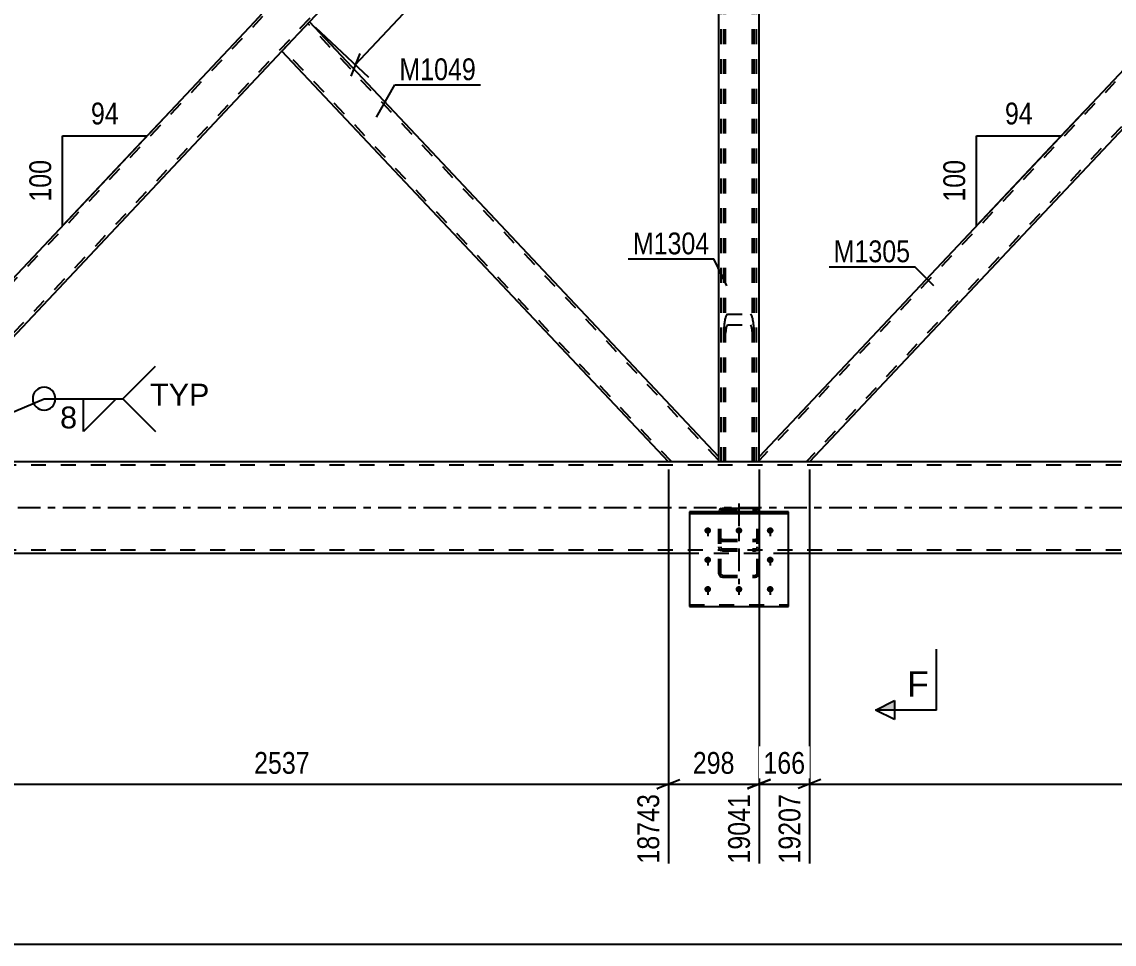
# Model space of a CAD drawing. Header units: millimetres. Extents: x -174 to 1015, y -641 to 200.
# Drawn here: x 566.7 to 710.2, y -184.9 to -63.8 of the extents above; entities that cross this region are included whole.
import ezdxf

# ---------------------------------------------------------------- set-up
doc = ezdxf.new("R2010")
doc.units = ezdxf.units.MM
doc.linetypes.add('DXK_LINE_DOT2', pattern=[3.9198, 1.9599, -1.9599])
doc.linetypes.add('DXK_LINE_DOT3', pattern=[5.9187, 2.979, -0.9799, 0.9799, -0.9799])
doc.styles.add('Arial', font='ARIAL.TTF', dxfattribs={"height": 0.2})
doc.styles.add('Arial Narrow', font='ARIALN.TTF', dxfattribs={"height": 0.2})

# ---------------------------------------------------------------- blocks, each defined once
blk = doc.blocks.new('Part-814735029-5336 - 5257')
at = {"color": 7, "linetype": 'DXK_LINE_DOT2'}
for p, q in [((863.9, -121.6), (50.38, -121.6)), ((863.9, -122), (-67.1, -122)), ((863.9, -133.2), (-67.1, -133.2)), ((667.4, -133.6), (654.4, -133.6))]:
    blk.add_line(p, q, dxfattribs=at)
at = {"color": 2, "linetype": 'Continuous'}
for p, q in [((863.9, -121.6), (58.5, -121.6)), ((654.4, -133.6), (487.4, -133.6)), ((863.9, -133.6), (667.4, -133.6))]:
    blk.add_line(p, q, dxfattribs=at)
at = {"color": 7, "linetype": 'DXK_LINE_DOT3'}
blk.add_line((-67.1, -127.6), (863.9, -127.6), dxfattribs=at)
blk = doc.blocks.new('Bolt-814735029-5272 - 5257')
at = {"linetype": 'Continuous'}
for points in [[(656.8, -130.19), (656.89, -130.2), (656.98, -130.23), (657.06, -130.27), (657.13, -130.33), (657.18, -130.4), (657.22, -130.48), (657.24, -130.56), (657.24, -130.65), (657.22, -130.73), (657.18, -130.81), (657.13, -130.88), (657.06, -130.94), (656.98, -130.98), (656.89, -131.01), (656.8, -131.02), (656.71, -131.01), (656.62, -130.98), (656.54, -130.94), (656.47, -130.88), (656.42, -130.81), (656.38, -130.73), (656.36, -130.65), (656.36, -130.56), (656.38, -130.48), (656.42, -130.4), (656.47, -130.33), (656.54, -130.27), (656.62, -130.23), (656.71, -130.2)], [(660.9, -130.19), (660.99, -130.2), (661.08, -130.23), (661.16, -130.27), (661.23, -130.33), (661.28, -130.4), (661.32, -130.48), (661.34, -130.56), (661.34, -130.65), (661.32, -130.73), (661.28, -130.81), (661.23, -130.88), (661.16, -130.94), (661.08, -130.98), (660.99, -131.01), (660.9, -131.02), (660.81, -131.01), (660.72, -130.98), (660.64, -130.94), (660.57, -130.88), (660.52, -130.81), (660.48, -130.73), (660.46, -130.65), (660.46, -130.56), (660.48, -130.48), (660.52, -130.4), (660.57, -130.33), (660.64, -130.27), (660.72, -130.23), (660.81, -130.2)], [(665, -130.19), (665.09, -130.2), (665.18, -130.23), (665.26, -130.27), (665.33, -130.33), (665.38, -130.4), (665.42, -130.48), (665.44, -130.56), (665.44, -130.65), (665.42, -130.73), (665.38, -130.81), (665.33, -130.88), (665.26, -130.94), (665.18, -130.98), (665.09, -131.01), (665, -131.02), (664.91, -131.01), (664.82, -130.98), (664.74, -130.94), (664.67, -130.88), (664.62, -130.81), (664.58, -130.73), (664.56, -130.65), (664.56, -130.56), (664.58, -130.48), (664.62, -130.4), (664.67, -130.33), (664.74, -130.27), (664.82, -130.23), (664.91, -130.2)], [(656.8, -134.05), (656.89, -134.06), (656.98, -134.08), (657.06, -134.13), (657.13, -134.18), (657.18, -134.25), (657.22, -134.33), (657.24, -134.42), (657.24, -134.5), (657.22, -134.59), (657.18, -134.67), (657.13, -134.74), (657.06, -134.79), (656.98, -134.84), (656.89, -134.86), (656.8, -134.87), (656.71, -134.86), (656.62, -134.84), (656.54, -134.79), (656.47, -134.74), (656.42, -134.67), (656.38, -134.59), (656.36, -134.5), (656.36, -134.42), (656.38, -134.33), (656.42, -134.25), (656.47, -134.18), (656.54, -134.13), (656.62, -134.08), (656.71, -134.06)], [(665, -134.05), (665.09, -134.06), (665.18, -134.08), (665.26, -134.13), (665.33, -134.18), (665.38, -134.25), (665.42, -134.33), (665.44, -134.42), (665.44, -134.5), (665.42, -134.59), (665.38, -134.67), (665.33, -134.74), (665.26, -134.79), (665.18, -134.84), (665.09, -134.86), (665, -134.87), (664.91, -134.86), (664.82, -134.84), (664.74, -134.79), (664.67, -134.74), (664.62, -134.67), (664.58, -134.59), (664.56, -134.5), (664.56, -134.42), (664.58, -134.33), (664.62, -134.25), (664.67, -134.18), (664.74, -134.13), (664.82, -134.08), (664.91, -134.06)], [(656.8, -137.9), (656.89, -137.91), (656.98, -137.93), (657.06, -137.98), (657.13, -138.04), (657.18, -138.11), (657.22, -138.18), (657.24, -138.27), (657.24, -138.36), (657.22, -138.44), (657.18, -138.52), (657.13, -138.59), (657.06, -138.65), (656.98, -138.69), (656.89, -138.72), (656.8, -138.73), (656.71, -138.72), (656.62, -138.69), (656.54, -138.65), (656.47, -138.59), (656.42, -138.52), (656.38, -138.44), (656.36, -138.36), (656.36, -138.27), (656.38, -138.18), (656.42, -138.11), (656.47, -138.04), (656.54, -137.98), (656.62, -137.93), (656.71, -137.91)], [(660.9, -137.9), (660.99, -137.91), (661.08, -137.93), (661.16, -137.98), (661.23, -138.04), (661.28, -138.11), (661.32, -138.18), (661.34, -138.27), (661.34, -138.36), (661.32, -138.44), (661.28, -138.52), (661.23, -138.59), (661.16, -138.65), (661.08, -138.69), (660.99, -138.72), (660.9, -138.73), (660.81, -138.72), (660.72, -138.69), (660.64, -138.65), (660.57, -138.59), (660.52, -138.52), (660.48, -138.44), (660.46, -138.36), (660.46, -138.27), (660.48, -138.18), (660.52, -138.11), (660.57, -138.04), (660.64, -137.98), (660.72, -137.93), (660.81, -137.91)], [(665, -137.9), (665.09, -137.91), (665.18, -137.93), (665.26, -137.98), (665.33, -138.04), (665.38, -138.11), (665.42, -138.18), (665.44, -138.27), (665.44, -138.36), (665.42, -138.44), (665.38, -138.52), (665.33, -138.59), (665.26, -138.65), (665.18, -138.69), (665.09, -138.72), (665, -138.73), (664.91, -138.72), (664.82, -138.69), (664.74, -138.65), (664.67, -138.59), (664.62, -138.52), (664.58, -138.44), (664.56, -138.36), (664.56, -138.27), (664.58, -138.18), (664.62, -138.11), (664.67, -138.04), (664.74, -137.98), (664.82, -137.93), (664.91, -137.91)]]:
    blk.add_hatch(color=1, dxfattribs=at).paths.add_polyline_path(points)
at = {"color": 1, "linetype": 'Continuous'}
for p, q in [((656.8, -130.21), (656.8, -131.35)), ((660.9, -130.21), (660.9, -131.35)), ((665, -130.21), (665, -131.35)), ((656.8, -134.06), (656.8, -135.2)), ((665, -134.06), (665, -135.2)), ((656.8, -137.92), (656.8, -139.05)), ((660.9, -137.92), (660.9, -139.05)), ((665, -137.92), (665, -139.05))]:
    blk.add_line(p, q, dxfattribs=at)
blk = doc.blocks.new('Part-814735029-5389 - 5257')
at = {"color": 2, "linetype": 'Continuous'}
for p, q in [((604.52, -63.8), (600.9, -67.65)), ((658.26, -120.94), (604.52, -63.8)), ((651.63, -121.6), (600.9, -67.65)), ((658.26, -121.6), (658.26, -120.94))]:
    blk.add_line(p, q, dxfattribs=at)
at = {"color": 7, "linetype": 'DXK_LINE_DOT2'}
for p, q in [((658.26, -121.41), (604.3, -64.03)), ((601.12, -67.42), (601.14, -67.4)), ((652.07, -121.6), (601.12, -67.42)), ((658.26, -121.6), (651.63, -121.6))]:
    blk.add_line(p, q, dxfattribs=at)
blk = doc.blocks.new('Part-814735029-5416 - 5257')
at = {"color": 7, "linetype": 'DXK_LINE_DOT3'}
blk.add_line((660.9, -127.05), (660.9, -137.66), dxfattribs=at)
at = {"color": 7, "linetype": 'DXK_LINE_DOT2'}
for p, q in [((658.26, -128.17), (658.27, -128.13)), ((658.26, -136.27), (658.26, -128.17)), ((658.52, -128.07), (658.5, -128.17)), ((658.5, -136.27), (658.5, -128.17)), ((658.57, -127.99), (658.52, -128.07)), ((658.65, -127.93), (658.57, -127.99)), ((658.74, -127.91), (658.65, -127.93)), ((658.74, -127.91), (663.06, -127.91)), ((663.15, -127.93), (663.06, -127.91)), ((663.23, -127.99), (663.15, -127.93)), ((663.28, -128.07), (663.23, -127.99)), ((663.3, -128.17), (663.28, -128.07)), ((663.3, -136.27), (663.3, -128.17)), ((663.53, -128.13), (663.54, -128.17)), ((663.54, -136.27), (663.54, -128.17)), ((658.4, -131.89), (658.3, -132.04)), ((658.56, -131.79), (658.4, -131.89)), ((658.74, -131.76), (658.56, -131.79)), ((658.74, -131.76), (663.06, -131.76)), ((663.24, -131.79), (663.06, -131.76)), ((663.4, -131.89), (663.24, -131.79)), ((663.5, -132.04), (663.4, -131.89)), ((658.3, -132.04), (658.26, -132.21)), ((658.3, -132.96), (658.26, -132.76)), ((658.5, -132.21), (658.52, -132.12)), ((658.5, -132.76), (658.52, -132.86)), ((658.52, -132.12), (658.57, -132.05)), ((658.52, -132.86), (658.57, -132.94)), ((658.74, -133.27), (658.56, -133.24)), ((658.57, -132.05), (658.65, -132)), ((658.57, -132.94), (658.65, -133)), ((658.65, -132), (658.74, -131.99)), ((658.65, -133), (658.74, -133.02)), ((658.74, -131.99), (663.06, -131.99)), ((658.74, -133.02), (663.06, -133.02)), ((658.74, -133.27), (663.06, -133.27)), ((663.06, -131.99), (663.15, -132)), ((663.06, -133.02), (663.15, -133)), ((663.24, -133.24), (663.06, -133.27)), ((663.15, -132), (663.23, -132.05)), ((663.15, -133), (663.23, -132.94)), ((663.23, -132.05), (663.28, -132.12)), ((663.23, -132.94), (663.28, -132.86)), ((663.28, -132.12), (663.3, -132.21)), ((663.28, -132.86), (663.3, -132.76)), ((663.54, -132.21), (663.5, -132.04)), ((663.54, -132.76), (663.5, -132.96)), ((658.26, -136.27), (658.3, -136.44)), ((658.3, -136.44), (658.4, -136.59)), ((658.4, -136.59), (658.56, -136.69)), ((658.52, -136.36), (658.5, -136.27)), ((658.57, -136.43), (658.52, -136.36)), ((658.56, -136.69), (658.74, -136.72)), ((658.65, -136.48), (658.57, -136.43)), ((658.74, -136.5), (658.65, -136.48)), ((658.74, -136.5), (663.06, -136.5)), ((658.74, -136.72), (663.06, -136.72)), ((663.15, -136.48), (663.06, -136.5)), ((663.06, -136.72), (663.24, -136.69)), ((663.23, -136.43), (663.15, -136.48)), ((663.28, -136.36), (663.23, -136.43)), ((663.24, -136.69), (663.4, -136.59)), ((663.3, -136.27), (663.28, -136.36)), ((663.4, -136.59), (663.5, -136.44)), ((663.5, -136.44), (663.54, -136.27))]:
    blk.add_line(p, q, dxfattribs=at)
at = {"color": 2, "linetype": 'Continuous'}
for p, q in [((658.27, -128.13), (658.3, -127.97)), ((658.56, -127.69), (658.74, -127.66)), ((658.74, -127.66), (663.06, -127.66)), ((663.06, -127.66), (663.24, -127.69)), ((663.5, -127.97), (663.53, -128.13))]:
    blk.add_line(p, q, dxfattribs=at)
for centre, start, end in [((658.76, -128.15), 114.32, 159.2417), ((663.04, -128.15), 20.7583, 65.68)]:
    blk.add_arc(centre, 0.496, start, end, dxfattribs=at)
at = {"color": 7, "linetype": 'DXK_LINE_DOT2'}
for centre, start, end in [((658.76, -132.78), 200.7583, 245.68), ((663.04, -132.78), 294.32, 339.2417)]:
    blk.add_arc(centre, 0.496, start, end, dxfattribs=at)
blk = doc.blocks.new('Part-814735029-5439 - 5257')
at = {"color": 7, "linetype": 'DXK_LINE_DOT2'}
for p, q in [((663.54, -6), (658.26, -6)), ((658.26, -6.71), (658.26, -6)), ((658.58, -121.6), (658.58, -6)), ((663.22, -121.6), (663.22, -6)), ((663.54, -6.71), (663.54, -6)), ((658.26, -121.6), (658.26, -120.94)), ((663.54, -121.6), (658.26, -121.6)), ((663.54, -121.6), (663.54, -120.94))]:
    blk.add_line(p, q, dxfattribs=at)
at = {"color": 2, "linetype": 'Continuous'}
for p, q in [((658.26, -120.94), (658.26, -6.71)), ((663.54, -120.94), (663.54, -6.71))]:
    blk.add_line(p, q, dxfattribs=at)
blk = doc.blocks.new('Part-814735029-5504 - 5257')
at = {"color": 7, "linetype": 'DXK_LINE_DOT2'}
for p, q in [((772.07, -6), (663.54, -121.41)), ((778.26, -6.19), (669.73, -121.6)), ((778.26, -6), (771.63, -6)), ((720.9, -59.95), (717.28, -63.8)), ((724.52, -63.8), (720.9, -67.65)), ((670.17, -121.6), (663.54, -121.6))]:
    blk.add_line(p, q, dxfattribs=at)
at = {"color": 2, "linetype": 'Continuous'}
for p, q in [((771.63, -6), (720.9, -59.95)), ((778.26, -6.66), (724.52, -63.8)), ((778.26, -6.66), (778.26, -6)), ((717.28, -63.8), (663.54, -120.94)), ((720.9, -67.65), (670.17, -121.6)), ((663.54, -121.6), (663.54, -120.94))]:
    blk.add_line(p, q, dxfattribs=at)
blk = doc.blocks.new('Part-814735029-5524 - 5257')
at = {"color": 7, "linetype": 'DXK_LINE_DOT2'}
for p, q in [((652.07, -6), (543.54, -121.41)), ((658.26, -6.19), (549.73, -121.6)), ((658.26, -6), (651.63, -6)), ((658.26, -6.66), (658.21, -6.71)), ((658.26, -6.66), (658.26, -6)), ((600.9, -59.95), (597.28, -63.8)), ((604.52, -63.8), (600.9, -67.65)), ((550.17, -121.6), (543.54, -121.6))]:
    blk.add_line(p, q, dxfattribs=at)
at = {"color": 2, "linetype": 'Continuous'}
for p, q in [((651.63, -6), (600.9, -59.95)), ((658.21, -6.71), (604.52, -63.8)), ((597.28, -63.8), (543.54, -120.94)), ((600.9, -67.65), (550.17, -121.6)), ((543.54, -121.6), (543.54, -120.94))]:
    blk.add_line(p, q, dxfattribs=at)
blk = doc.blocks.new('Part-814735029-5606 - 5257')
at = {"color": 2, "linetype": 'Continuous'}
for p, q in [((667.4, -128.13), (654.4, -128.13)), ((654.4, -128.13), (654.4, -140.57)), ((654.4, -128.35), (667.4, -128.35)), ((667.4, -140.57), (667.4, -128.13)), ((654.4, -140.57), (667.4, -140.57))]:
    blk.add_line(p, q, dxfattribs=at)
at = {"color": 7, "linetype": 'DXK_LINE_DOT2'}
blk.add_line((654.4, -140.35), (667.4, -140.35), dxfattribs=at)
blk = doc.blocks.new('Part-814735029-7435 - 5257')
at = {"color": 7, "linetype": 'DXK_LINE_DOT2'}
for p, q in [((658.94, 12.33), (658.9, 12.25)), ((658.9, -121.6), (658.9, 12.25)), ((659.04, 12.39), (658.94, 12.33)), ((659.2, 12.43), (659.04, 12.39)), ((659.14, 12.25), (659.16, 12.29)), ((659.14, -121.6), (659.14, 12.25)), ((659.16, 12.29), (659.21, 12.32)), ((659.38, 12.44), (659.2, 12.43)), ((659.21, 12.32), (659.24, 12.33)), ((659.24, 12.33), (659.29, 12.34)), ((659.29, 12.34), (659.38, 12.35)), ((662.42, 12.44), (659.38, 12.44)), ((662.42, 12.35), (659.38, 12.35)), ((662.6, 12.43), (662.42, 12.44)), ((662.42, 12.35), (662.51, 12.34)), ((662.51, 12.34), (662.59, 12.32)), ((662.59, 12.32), (662.64, 12.29)), ((662.76, 12.39), (662.6, 12.43)), ((662.64, 12.29), (662.66, 12.25)), ((662.66, -121.6), (662.66, 12.25)), ((662.86, 12.33), (662.76, 12.39)), ((662.9, 12.25), (662.86, 12.33)), ((662.9, -121.6), (662.9, 12.25)), ((658.9, 11.06), (658.94, 10.98)), ((658.94, 10.98), (659.04, 10.92)), ((659.04, 10.92), (659.2, 10.88)), ((659.16, 11.02), (659.14, 11.06)), ((659.21, 10.99), (659.16, 11.02)), ((659.2, 10.88), (659.38, 10.87)), ((659.21, 10.99), (659.24, 10.98)), ((659.24, 10.98), (659.29, 10.97)), ((659.29, 10.97), (659.38, 10.96)), ((662.42, 10.96), (659.38, 10.96)), ((662.42, 10.87), (659.38, 10.87)), ((662.51, 10.97), (662.42, 10.96)), ((662.42, 10.87), (662.6, 10.88)), ((662.59, 10.99), (662.51, 10.97)), ((662.64, 11.02), (662.59, 10.99)), ((662.6, 10.88), (662.76, 10.92)), ((662.66, 11.06), (662.64, 11.02)), ((662.76, 10.92), (662.86, 10.98)), ((662.86, 10.98), (662.9, 11.06)), ((659.38, -102.19), (659.2, -102.4)), ((659.38, -102.19), (662.42, -102.19)), ((662.6, -102.4), (662.42, -102.19)), ((658.94, -103.93), (658.9, -105)), ((659.14, -105), (659.16, -104.47)), ((659.29, -103.7), (659.38, -103.6)), ((659.38, -103.6), (662.42, -103.6)), ((662.42, -103.6), (662.51, -103.7)), ((662.64, -104.47), (662.66, -105)), ((662.9, -105), (662.86, -103.93)), ((662.9, -121.6), (658.9, -121.6))]:
    blk.add_line(p, q, dxfattribs=at)
for centre, radius, start, end in [((664.61, -104.11), 5.68, 162.5062, 178.1392), ((657.18, -104.11), 5.68, 1.8608, 17.4938), ((662, -104.56), 2.84, 162.5062, 178.1392), ((659.8, -104.56), 2.84, 1.8608, 17.4938)]:
    blk.add_arc(centre, radius, start, end, dxfattribs=at)
blk = doc.blocks.new('StraightDimension-814735029-6430 - 5257')
at = {"color": 7, "linetype": 'Continuous'}
for p, q in [((670.17, -122.6), (670.17, -174.34)), ((771.63, -122.6), (771.63, -174.34)), ((671.67, -163.3), (668.67, -164.5)), ((770.13, -164.5), (773.13, -163.3)), ((670.17, -163.9), (771.63, -163.9))]:
    blk.add_line(p, q, dxfattribs=at)
at = {"color": 0}
blk.add_wipeout([(725.16, -163.15), (725.16, -158.95), (716.64, -158.95), (716.64, -163.15)], dxfattribs=at)
at = {"color": 3, "style": 'Arial Narrow'}
blk.add_text('2537', height=2.863, dxfattribs=at).set_placement((717.24, -162.55))
at = {"color": 0, "linetype": 'Continuous'}
blk.add_wipeout([(771.03, -164.6), (766.83, -164.6), (766.83, -174.94), (771.03, -174.94)], dxfattribs=at)
at = {"color": 3, "linetype": 'Continuous', "style": 'Arial Narrow'}
blk.add_text('21743', height=2.863, rotation=90.0002, dxfattribs=at).set_placement((770.43, -174.34))
blk = doc.blocks.new('AngleDimension-814735029-6040 - 5257')
at = {"color": 7, "linetype": 'Continuous'}
for p, q in [((706.14, -75.64), (703.2, -78.77)), ((692.1, -78.77), (703.2, -78.77)), ((692.1, -90.57), (703.2, -78.77)), ((692.1, -90.57), (692.1, -78.77))]:
    blk.add_line(p, q, dxfattribs=at)
at = {"color": 0}
for points in [[(700.08, -77.87), (700.08, -73.67), (695.22, -73.67), (695.22, -77.87)], [(691.2, -81.33), (687, -81.33), (687, -88.01), (691.2, -88.01)]]:
    blk.add_wipeout(points, dxfattribs=at)
at = {"color": 3, "style": 'Arial Narrow'}
blk.add_text('94', height=2.863, dxfattribs=at).set_placement((695.82, -77.27))
blk.add_text('100', height=2.863, rotation=90.0002, dxfattribs=at).set_placement((690.6, -87.41))
blk = doc.blocks.new('AngleDimension-814735029-6054 - 5257')
at = {"color": 7, "linetype": 'Continuous'}
for p, q in [((586.14, -75.64), (583.2, -78.77)), ((572.1, -78.77), (583.2, -78.77)), ((572.1, -90.57), (583.2, -78.77)), ((572.1, -90.57), (572.1, -78.77))]:
    blk.add_line(p, q, dxfattribs=at)
at = {"color": 0}
for points in [[(580.08, -77.87), (580.08, -73.67), (575.22, -73.67), (575.22, -77.87)], [(571.2, -81.33), (567, -81.33), (567, -88.01), (571.2, -88.01)]]:
    blk.add_wipeout(points, dxfattribs=at)
at = {"color": 3, "style": 'Arial Narrow'}
blk.add_text('94', height=2.863, dxfattribs=at).set_placement((575.82, -77.27))
blk.add_text('100', height=2.863, rotation=90.0002, dxfattribs=at).set_placement((570.6, -87.41))
blk = doc.blocks.new('StraightDimension-814735029-6388 - 5257')
at = {"color": 7, "linetype": 'Continuous'}
for p, q in [((550.17, -122.6), (550.17, -174.34)), ((651.63, -122.6), (651.63, -174.34)), ((551.67, -163.3), (548.67, -164.5)), ((650.13, -164.5), (653.13, -163.3)), ((550.17, -163.9), (651.63, -163.9))]:
    blk.add_line(p, q, dxfattribs=at)
at = {"color": 0}
blk.add_wipeout([(605.16, -163.15), (605.16, -158.95), (596.64, -158.95), (596.64, -163.15)], dxfattribs=at)
at = {"color": 3, "style": 'Arial Narrow'}
blk.add_text('2537', height=2.863, dxfattribs=at).set_placement((597.24, -162.55))
at = {"color": 0, "linetype": 'Continuous'}
blk.add_wipeout([(651.03, -164.6), (646.83, -164.6), (646.83, -174.94), (651.03, -174.94)], dxfattribs=at)
at = {"color": 3, "linetype": 'Continuous', "style": 'Arial Narrow'}
blk.add_text('18743', height=2.863, rotation=90.0002, dxfattribs=at).set_placement((650.43, -174.34))
blk = doc.blocks.new('StraightDimension-814735029-6404 - 5257')
at = {"color": 7, "linetype": 'Continuous'}
for p, q in [((651.63, -122.6), (651.63, -174.34)), ((663.54, -122.6), (663.54, -174.34)), ((650.13, -164.5), (653.13, -163.3)), ((665.04, -163.3), (662.04, -164.5)), ((651.63, -163.9), (663.54, -163.9))]:
    blk.add_line(p, q, dxfattribs=at)
at = {"color": 0}
blk.add_wipeout([(660.93, -163.15), (660.93, -158.95), (654.24, -158.95), (654.24, -163.15)], dxfattribs=at)
at = {"color": 3, "style": 'Arial Narrow'}
blk.add_text('298', height=2.863, dxfattribs=at).set_placement((654.84, -162.55))
at = {"color": 0, "linetype": 'Continuous'}
blk.add_wipeout([(662.94, -164.6), (658.74, -164.6), (658.74, -174.94), (662.94, -174.94)], dxfattribs=at)
at = {"color": 3, "linetype": 'Continuous', "style": 'Arial Narrow'}
blk.add_text('19041', height=2.863, rotation=90.0002, dxfattribs=at).set_placement((662.34, -174.34))
blk = doc.blocks.new('StraightDimension-814735029-6417 - 5257')
at = {"color": 7, "linetype": 'Continuous'}
for p, q in [((663.54, -122.6), (663.54, -174.34)), ((670.17, -122.6), (670.17, -174.34)), ((662.04, -164.5), (665.04, -163.3)), ((671.67, -163.3), (668.67, -164.5)), ((663.54, -163.9), (670.17, -163.9))]:
    blk.add_line(p, q, dxfattribs=at)
at = {"color": 0}
blk.add_wipeout([(670.2, -163.15), (670.2, -158.95), (663.51, -158.95), (663.51, -163.15)], dxfattribs=at)
at = {"color": 0, "linetype": 'Continuous'}
blk.add_wipeout([(669.57, -164.6), (665.37, -164.6), (665.37, -174.94), (669.57, -174.94)], dxfattribs=at)
at = {"color": 3, "style": 'Arial Narrow'}
blk.add_text('166', height=2.863, dxfattribs=at).set_placement((664.11, -162.55))
at = {"color": 3, "linetype": 'Continuous', "style": 'Arial Narrow'}
blk.add_text('19207', height=2.863, rotation=90.0002, dxfattribs=at).set_placement((668.97, -174.34))
blk = doc.blocks.new('StraightDimension-814735029-6627 - 5257')
at = {"color": 7, "linetype": 'Continuous'}
for p, q in [((658.99, -7.35), (666, -13.94)), ((663.67, -13.8), (664.85, -10.8)), ((610.52, -69.44), (664.26, -12.3)), ((605.25, -64.49), (612.27, -71.08)), ((611.11, -67.94), (609.93, -70.94))]:
    blk.add_line(p, q, dxfattribs=at)
at = {"color": 0}
blk.add_wipeout([(639.76, -37.25), (636.7, -34.38), (630.87, -40.58), (633.93, -43.46)], dxfattribs=at)
at = {"color": 3, "style": 'Arial Narrow'}
blk.add_text('1961', height=2.863, rotation=46.7591, dxfattribs=at).set_placement((633.9, -42.61))
blk = doc.blocks.new('StraightDimension-814735029-7276 - 5257')
at = {"color": 7, "linetype": 'Continuous'}
blk.add_line((-81, -184.92), (944.9, -184.92), dxfattribs=at)
blk = doc.blocks.new('Mark-814735029-5385 - 5257')
at = {"color": 0}
blk.add_wipeout([(626.37, -71.46), (626.37, -68.46), (616.32, -68.46), (616.32, -71.46)], dxfattribs=at)
blk.add_wipeout([(626.37, -71.46), (626.37, -68.46), (616.32, -68.46), (616.32, -71.46)], dxfattribs=at)
at = {"color": 30, "linetype": 'Continuous'}
for p, q in [((613.3, -76.3), (615.72, -72.06)), ((615.72, -72.06), (626.97, -72.06))]:
    blk.add_line(p, q, dxfattribs=at)
at = {"color": 3, "style": 'Arial Narrow'}
blk.add_text('M1049', height=2.863, dxfattribs=at).set_placement((616.32, -71.46))
blk = doc.blocks.new('WeldMark-814735029-7368 - 5257')
at = {"linetype": 'Continuous'}
blk.add_hatch(color=30, dxfattribs=at).paths.add_polyline_path([(553.22, -121.11), (550.17, -121.6), (552.63, -119.73)])
at = {"color": 3, "linetype": 'Continuous'}
for q in [(584.28, -109.01), (584.28, -117.58)]:
    blk.add_line((579.99, -113.29), q, dxfattribs=at)
at = {"color": 30, "linetype": 'Continuous'}
blk.add_line((550.17, -121.6), (569.67, -113.29), dxfattribs=at)
at = {"color": 3, "linetype": 'Continuous'}
blk.add_arc((569.67, -113.29), 1.5, 90, 270, dxfattribs=at)
at = {"color": 0}
blk.add_wipeout([(574.19, -117.39), (574.19, -113.99), (571.57, -113.99), (571.57, -117.39)], dxfattribs=at)
at = {"color": 30, "linetype": 'Continuous'}
blk.add_line((569.67, -113.29), (579.99, -113.29), dxfattribs=at)
at = {"color": 3, "linetype": 'Continuous'}
for p, q in [((574.85, -113.29), (579.14, -113.29)), ((579.14, -113.29), (574.85, -117.58)), ((574.85, -117.58), (574.85, -113.29))]:
    blk.add_line(p, q, dxfattribs=at)
blk.add_arc((569.67, -113.29), 1.5, 270, 90, dxfattribs=at)
at = {"color": 3, "style": 'Arial'}
blk.add_text('8', height=2.87, dxfattribs=at).set_placement((571.77, -117.19))
at = {"color": 0, "linetype": 'Continuous'}
blk.add_wipeout([(591.37, -114.19), (591.37, -111.19), (583.59, -111.19), (583.59, -114.19)], dxfattribs=at)
blk.add_wipeout([(591.37, -114.19), (591.37, -111.19), (583.59, -111.19), (583.59, -114.19)], dxfattribs=at)
at = {"color": 3, "linetype": 'Continuous', "style": 'Arial'}
blk.add_text('TYP', height=2.865, dxfattribs=at).set_placement((583.59, -114.19))
blk = doc.blocks.new('Mark-814735029-5435 - 5257')
at = {"color": 0}
blk.add_wipeout([(657.02, -94.33), (657.02, -91.33), (646.97, -91.33), (646.97, -94.33)], dxfattribs=at)
blk.add_wipeout([(657.02, -94.33), (657.02, -91.33), (646.97, -91.33), (646.97, -94.33)], dxfattribs=at)
at = {"color": 30, "linetype": 'Continuous'}
for p in [(646.37, -94.93), (659.33, -98.47)]:
    blk.add_line(p, (657.62, -94.93), dxfattribs=at)
at = {"color": 3, "style": 'Arial Narrow'}
blk.add_text('M1304', height=2.863, dxfattribs=at).set_placement((646.97, -94.33))
blk = doc.blocks.new('Mark-814735029-5500 - 5257')
at = {"color": 0}
blk.add_wipeout([(683.39, -95.37), (683.39, -92.37), (673.34, -92.37), (673.34, -95.37)], dxfattribs=at)
blk.add_wipeout([(683.39, -95.37), (683.39, -92.37), (673.34, -92.37), (673.34, -95.37)], dxfattribs=at)
at = {"color": 30, "linetype": 'Continuous'}
for p in [(672.74, -95.97), (686.5, -98.47)]:
    blk.add_line(p, (683.99, -95.97), dxfattribs=at)
at = {"color": 3, "style": 'Arial Narrow'}
blk.add_text('M1305', height=2.863, dxfattribs=at).set_placement((673.34, -95.37))
blk = doc.blocks.new('SectionMark-814735029-27308 - 5257')
at = {"linetype": 'Continuous'}
for points in [[(681.33, 34.46), (681.33, 33.21), (678.83, 34.46)], [(681.33, -152.93), (681.33, -154.18), (678.83, -154.18)]]:
    blk.add_hatch(color=6, dxfattribs=at).paths.add_polyline_path(points)
at = {"color": 6, "linetype": 'Continuous'}
for p, q in [((678.83, 34.46), (681.33, 35.71)), ((686.83, 34.46), (678.83, 34.46)), ((678.83, 34.46), (681.33, 33.21)), ((681.33, 33.21), (681.33, 35.71)), ((686.83, 34.46), (686.83, 26.46)), ((686.83, -154.18), (686.83, -146.18)), ((678.83, -154.18), (681.33, -152.93)), ((681.33, -152.93), (681.33, -155.43)), ((686.83, -154.18), (678.83, -154.18)), ((681.33, -155.43), (678.83, -154.18))]:
    blk.add_line(p, q, dxfattribs=at)
at = {"color": 0, "linetype": 'Continuous'}
for points in [[(685.83, 29.21), (685.83, 32.71), (682.98, 32.71), (682.98, 29.21)], [(685.83, -152.43), (685.83, -148.93), (682.98, -148.93), (682.98, -152.43)]]:
    blk.add_wipeout(points, dxfattribs=at)
at = {"color": 3, "linetype": 'Continuous', "style": 'Arial'}
for p in [(682.98, 29.21), (682.98, -152.43)]:
    blk.add_text('F', height=3.34, dxfattribs=at).set_placement(p)

msp = doc.modelspace()

# ---------------------------------------------------------------- block references
for name in ['Part-814735029-7435 - 5257', 'Part-814735029-5524 - 5257', 'Part-814735029-5439 - 5257', 'Part-814735029-5504 - 5257', 'Part-814735029-5389 - 5257', 'Part-814735029-5336 - 5257', 'Part-814735029-5416 - 5257', 'Part-814735029-5606 - 5257', 'Bolt-814735029-5272 - 5257']:
    msp.add_blockref(name, (0, 0))

# ---------------------------------------------------------------- next in the draw order: block references
for name in ['StraightDimension-814735029-6627 - 5257', 'AngleDimension-814735029-6054 - 5257', 'AngleDimension-814735029-6040 - 5257', 'StraightDimension-814735029-6388 - 5257', 'StraightDimension-814735029-6430 - 5257']:
    msp.add_blockref(name, (0, 0))

# ---------------------------------------------------------------- next in the draw order: block references
msp.add_blockref('StraightDimension-814735029-6404 - 5257', (0, 0))

# ---------------------------------------------------------------- next in the draw order: block references
msp.add_blockref('StraightDimension-814735029-6417 - 5257', (0, 0))

# ---------------------------------------------------------------- next in the draw order: block references
msp.add_blockref('StraightDimension-814735029-7276 - 5257', (0, 0))

# ---------------------------------------------------------------- next in the draw order: block references
for name in ['Mark-814735029-5385 - 5257', 'Mark-814735029-5435 - 5257', 'Mark-814735029-5500 - 5257', 'WeldMark-814735029-7368 - 5257']:
    msp.add_blockref(name, (0, 0))

# ---------------------------------------------------------------- next in the draw order: block references
msp.add_blockref('SectionMark-814735029-27308 - 5257', (0, 0))

doc.saveas('drawing.dxf')
